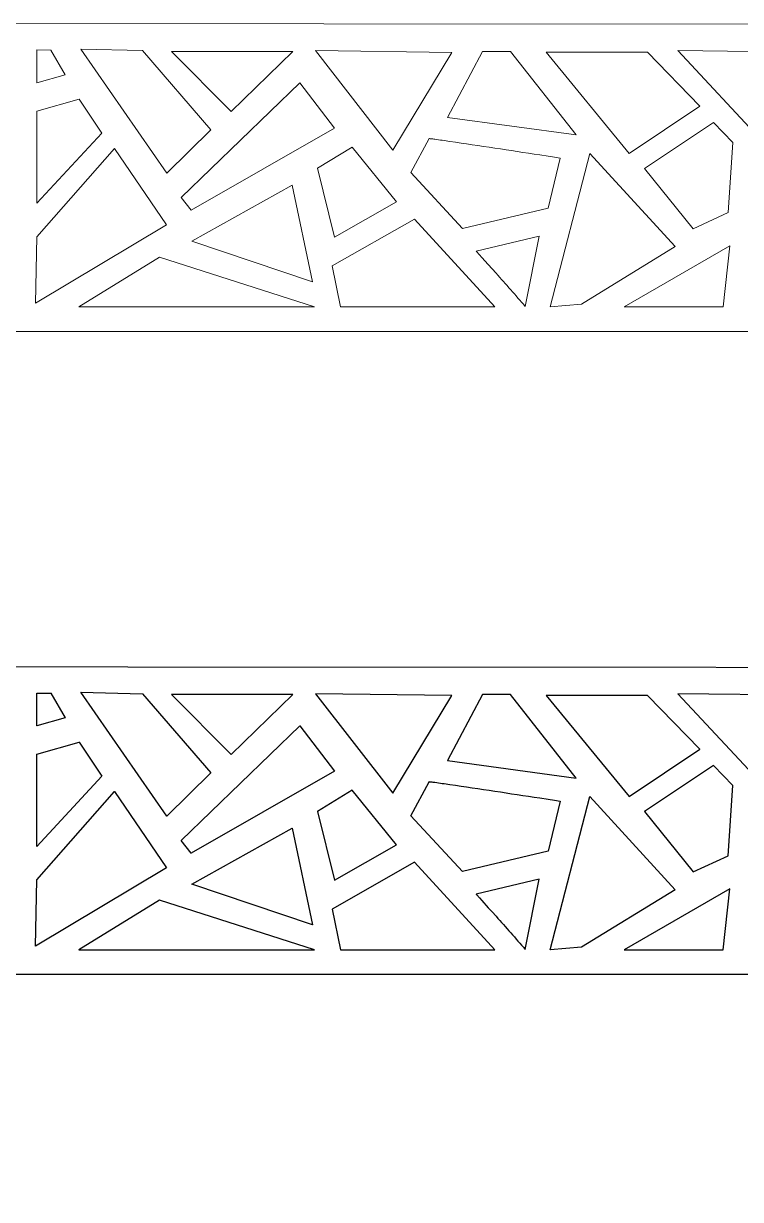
# Model space of a CAD drawing. Header units: centimetres. Extents: x -12.6 to 12.6, y -3.5 to 9.2.
# Drawn here: x -7.43 to 0.27, y -3.45 to 9.18 of the extents above; entities that cross this region are included whole.
import ezdxf

# ---------------------------------------------------------------- set-up
doc = ezdxf.new("R2010")
doc.units = ezdxf.units.CM
doc.header["$MEASUREMENT"] = 0

msp = doc.modelspace()

# ---------------------------------------------------------------- linework, layer by layer
at = {"lineweight": 9}
for points, knots in [([(9.71681, 5.86947), (9.71681, 5.86947), (9.71681, 5.21867), (9.71681, 5.21867), (9.71681, 5.21867), (9.71681, 5.21867), (10.50429, 5.21867), (10.50429, 5.21867), (10.50429, 5.21867), (10.50429, 5.21867), (10.50429, 4.69703), (10.50429, 4.69703), (10.50429, 4.69703), (10.50429, 4.69703), (11.37797, 4.69703), (11.37797, 4.69703), (11.37797, 4.69703), (11.37797, 4.69703), (11.37797, 4.18286), (11.37797, 4.18286), (11.37797, 4.18286), (11.37797, 4.18286), (12.27171, 4.18286), (12.27171, 4.18286), (12.27171, 4.18286), (12.27171, 4.18286), (12.27171, 3.48664), (12.27171, 3.48664), (12.27171, 3.48664), (12.27171, 3.48664), (12.64448, 3.48664), (12.64448, 3.48664), (12.64448, 3.48664), (12.64448, 3.48664), (12.64448, 5.86947), (12.64448, 5.86947), (12.64448, 5.86947), (12.64448, 5.86947), (12.64448, 6.06604), (12.64448, 6.06604), (12.64448, 6.06604), (12.64448, 6.06604), (12.64448, 8.9055), (12.64448, 8.9055), (12.64448, 8.9055), (12.64448, 8.9055), (12.64448, 9.17724), (12.64448, 9.17724), (12.64448, 9.17724), (12.64448, 9.17724), (12.64448, 9.16496), (12.64448, 9.16496), (12.64448, 9.16496), (12.64448, 9.16496), (-12.63104, 9.17724), (-12.63104, 9.17724), (-12.63104, 9.17724), (-12.63104, 9.17724), (-12.63104, 8.9055), (-12.63104, 8.9055), (-12.63104, 8.9055), (-12.63104, 8.9055), (-12.63104, 6.06604), (-12.63104, 6.06604), (-12.63104, 6.06604), (-12.63104, 6.06604), (-12.63104, 5.86947), (-12.63104, 5.86947), (-12.63104, 5.86947), (-12.63104, 5.86947), (-12.63104, 3.45277), (-12.63104, 3.45277), (-12.63104, 3.45277), (-12.63104, 3.45277), (-12.25827, 3.45277), (-12.25827, 3.45277), (-12.25827, 3.45277), (-12.25827, 3.45277), (-12.25827, 4.17787), (-12.25827, 4.17787), (-12.25827, 4.17787), (-12.25827, 4.17787), (-11.35615, 4.17787), (-11.35615, 4.17787), (-11.35615, 4.17787), (-11.35615, 4.17787), (-11.35615, 4.69204), (-11.35615, 4.69204), (-11.35615, 4.69204), (-11.35615, 4.69204), (-10.49083, 4.69204), (-10.49083, 4.69204), (-10.49083, 4.69204), (-10.49083, 4.69204), (-10.49083, 5.24502), (-10.49083, 5.24502), (-10.49083, 5.24502), (-10.49083, 5.24502), (-9.68624, 5.24502), (-9.68624, 5.24502), (-9.68624, 5.24502), (-9.68624, 5.24502), (-9.68624, 5.86947), (-9.68624, 5.86947), (-9.68624, 5.86947), (-9.68624, 5.86947), (9.71681, 5.86947), (9.71681, 5.86947)], [0, 0, 0, 0, 0.03571429, 0.03571429, 0.03571429, 0.03571429, 0.07142857, 0.07142857, 0.07142857, 0.07142857, 0.10714286, 0.10714286, 0.10714286, 0.10714286, 0.14285714, 0.14285714, 0.14285714, 0.14285714, 0.17857143, 0.17857143, 0.17857143, 0.17857143, 0.21428571, 0.21428571, 0.21428571, 0.21428571, 0.25, 0.25, 0.25, 0.25, 0.28571429, 0.28571429, 0.28571429, 0.28571429, 0.32142857, 0.32142857, 0.32142857, 0.32142857, 0.35714286, 0.35714286, 0.35714286, 0.35714286, 0.39285714, 0.39285714, 0.39285714, 0.39285714, 0.42857143, 0.42857143, 0.42857143, 0.42857143, 0.46428571, 0.46428571, 0.46428571, 0.46428571, 0.5, 0.5, 0.5, 0.5, 0.53571429, 0.53571429, 0.53571429, 0.53571429, 0.57142857, 0.57142857, 0.57142857, 0.57142857, 0.60714286, 0.60714286, 0.60714286, 0.60714286, 0.64285714, 0.64285714, 0.64285714, 0.64285714, 0.67857143, 0.67857143, 0.67857143, 0.67857143, 0.71428571, 0.71428571, 0.71428571, 0.71428571, 0.75, 0.75, 0.75, 0.75, 0.78571429, 0.78571429, 0.78571429, 0.78571429, 0.82142857, 0.82142857, 0.82142857, 0.82142857, 0.85714286, 0.85714286, 0.85714286, 0.85714286, 0.89285714, 0.89285714, 0.89285714, 0.89285714, 0.92857143, 0.92857143, 0.92857143, 0.92857143, 1, 1, 1, 1]), ([(-7.28387, 8.54054), (-7.28387, 8.54054), (-6.98058, 8.62584), (-6.98058, 8.62584), (-6.98058, 8.62584), (-6.98058, 8.62584), (-7.13432, 8.89013), (-7.13432, 8.89013), (-7.13432, 8.89013), (-7.13432, 8.89013), (-7.28387, 8.89281), (-7.28387, 8.89281), (-7.28387, 8.89281), (-7.28387, 8.89281), (-7.28387, 8.54054), (-7.28387, 8.54054)], [0, 0, 0, 0, 0.2, 0.2, 0.2, 0.2, 0.4, 0.4, 0.4, 0.4, 0.6, 0.6, 0.6, 0.6, 1, 1, 1, 1]), ([(-6.81352, 8.90115), (-6.81352, 8.90115), (-5.88934, 7.56989), (-5.88934, 7.56989), (-5.88934, 7.56989), (-5.88934, 7.56989), (-5.4151, 8.03497), (-5.4151, 8.03497), (-5.4151, 8.03497), (-5.4151, 8.03497), (-6.14885, 8.88567), (-6.14885, 8.88567), (-6.14885, 8.88567), (-6.14885, 8.88567), (-6.81352, 8.90115), (-6.81352, 8.90115)], [0, 0, 0, 0, 0.2, 0.2, 0.2, 0.2, 0.4, 0.4, 0.4, 0.4, 0.6, 0.6, 0.6, 0.6, 1, 1, 1, 1]), ([(-5.83782, 8.87693), (-5.83782, 8.87693), (-4.5347, 8.87693), (-4.5347, 8.87693), (-4.5347, 8.87693), (-4.5347, 8.87693), (-5.19571, 8.23213), (-5.19571, 8.23213), (-5.19571, 8.23213), (-5.19571, 8.23213), (-5.83782, 8.87693), (-5.83782, 8.87693)], [0, 0, 0, 0, 0.25, 0.25, 0.25, 0.25, 0.5, 0.5, 0.5, 0.5, 1, 1, 1, 1]), ([(-4.29273, 8.88576), (-4.29273, 8.88576), (-2.8279, 8.867), (-2.8279, 8.867), (-2.8279, 8.867), (-2.8279, 8.867), (-3.45999, 7.81699), (-3.45999, 7.81699), (-3.45999, 7.81699), (-3.45999, 7.81699), (-4.29273, 8.88576), (-4.29273, 8.88576)], [0, 0, 0, 0, 0.25, 0.25, 0.25, 0.25, 0.5, 0.5, 0.5, 0.5, 1, 1, 1, 1]), ([(-2.49972, 8.87693), (-2.49972, 8.87693), (-2.19672, 8.87693), (-2.19672, 8.87693), (-2.19672, 8.87693), (-2.19672, 8.87693), (-1.49262, 7.9801), (-1.49262, 7.9801), (-1.49262, 7.9801), (-1.49262, 7.9801), (-2.87228, 8.16778), (-2.87228, 8.16778), (-2.87228, 8.16778), (-2.87228, 8.16778), (-2.49972, 8.87693), (-2.49972, 8.87693)], [0, 0, 0, 0, 0.2, 0.2, 0.2, 0.2, 0.4, 0.4, 0.4, 0.4, 0.6, 0.6, 0.6, 0.6, 1, 1, 1, 1]), ([(-1.81458, 8.86809), (-1.81458, 8.86809), (-0.72734, 8.86809), (-0.72734, 8.86809), (-0.72734, 8.86809), (-0.72734, 8.86809), (-0.163, 8.28928), (-0.163, 8.28928), (-0.163, 8.28928), (-0.163, 8.28928), (-0.92163, 7.78167), (-0.92163, 7.78167), (-0.92163, 7.78167), (-0.92163, 7.78167), (-1.81458, 8.86809), (-1.81458, 8.86809)], [0, 0, 0, 0, 0.2, 0.2, 0.2, 0.2, 0.4, 0.4, 0.4, 0.4, 0.6, 0.6, 0.6, 0.6, 1, 1, 1, 1]), ([(-0.39991, 8.88576), (-0.39991, 8.88576), (0.93515, 8.86887), (0.93515, 8.86887), (0.93515, 8.86887), (0.93515, 8.86887), (1.15677, 8.36364), (1.15677, 8.36364), (1.15677, 8.36364), (1.15677, 8.36364), (0.5131, 7.90531), (0.5131, 7.90531), (0.5131, 7.90531), (0.5131, 7.90531), (-0.39991, 8.88576), (-0.39991, 8.88576)], [0, 0, 0, 0, 0.2, 0.2, 0.2, 0.2, 0.4, 0.4, 0.4, 0.4, 0.6, 0.6, 0.6, 0.6, 1, 1, 1, 1]), ([(-4.45973, 8.53887), (-4.45973, 8.53887), (-5.73393, 7.30909), (-5.73393, 7.30909), (-5.73393, 7.30909), (-5.73393, 7.30909), (-5.62602, 7.17284), (-5.62602, 7.17284), (-5.62602, 7.17284), (-5.62602, 7.17284), (-4.08806, 8.052), (-4.08806, 8.052), (-4.08806, 8.052), (-4.08806, 8.052), (-4.45973, 8.53887), (-4.45973, 8.53887)], [0, 0, 0, 0, 0.2, 0.2, 0.2, 0.2, 0.4, 0.4, 0.4, 0.4, 0.6, 0.6, 0.6, 0.6, 1, 1, 1, 1]), ([(-7.28387, 7.24587), (-7.28387, 7.24587), (-6.58629, 7.99879), (-6.58629, 7.99879), (-6.58629, 7.99879), (-6.58629, 7.99879), (-6.82841, 8.36586), (-6.82841, 8.36586), (-6.82841, 8.36586), (-6.82841, 8.36586), (-7.28387, 8.2361), (-7.28387, 8.2361), (-7.28387, 8.2361), (-7.28387, 8.2361), (-7.28387, 7.24587), (-7.28387, 7.24587)], [0, 0, 0, 0, 0.2, 0.2, 0.2, 0.2, 0.4, 0.4, 0.4, 0.4, 0.6, 0.6, 0.6, 0.6, 1, 1, 1, 1]), ([(-0.75692, 7.61933), (-0.75692, 7.61933), (-0.01699, 8.11346), (-0.01699, 8.11346), (-0.01699, 8.11346), (-0.01699, 8.11346), (0.18999, 7.90038), (0.18999, 7.90038), (0.18999, 7.90038), (0.18999, 7.90038), (0.14186, 7.1457), (0.14186, 7.1457), (0.14186, 7.1457), (0.14186, 7.1457), (-0.23559, 6.97349), (-0.23559, 6.97349), (-0.23559, 6.97349), (-0.23559, 6.97349), (-0.75692, 7.61933), (-0.75692, 7.61933)], [0, 0, 0, 0, 0.16666667, 0.16666667, 0.16666667, 0.16666667, 0.33333333, 0.33333333, 0.33333333, 0.33333333, 0.5, 0.5, 0.5, 0.5, 0.66666667, 0.66666667, 0.66666667, 0.66666667, 1, 1, 1, 1]), ([(-7.28387, 6.88653), (-7.28387, 6.88653), (-7.29857, 6.17273), (-7.29857, 6.17273), (-7.29857, 6.17273), (-7.29857, 6.17273), (-5.89326, 7.01636), (-5.89326, 7.01636), (-5.89326, 7.01636), (-5.89326, 7.01636), (-6.44984, 7.83465), (-6.44984, 7.83465), (-6.44984, 7.83465), (-6.44984, 7.83465), (-7.28387, 6.88653), (-7.28387, 6.88653)], [0, 0, 0, 0, 0.2, 0.2, 0.2, 0.2, 0.4, 0.4, 0.4, 0.4, 0.6, 0.6, 0.6, 0.6, 1, 1, 1, 1]), ([(-4.27156, 7.62203), (-4.27156, 7.62203), (-3.89878, 7.84852), (-3.89878, 7.84852), (-3.89878, 7.84852), (-3.89878, 7.84852), (-3.42076, 7.26117), (-3.42076, 7.26117), (-3.42076, 7.26117), (-3.42076, 7.26117), (-4.08739, 6.88231), (-4.08739, 6.88231), (-4.08739, 6.88231), (-4.08739, 6.88231), (-4.27156, 7.62203), (-4.27156, 7.62203)], [0, 0, 0, 0, 0.2, 0.2, 0.2, 0.2, 0.4, 0.4, 0.4, 0.4, 0.6, 0.6, 0.6, 0.6, 1, 1, 1, 1]), ([(-3.07137, 7.94065), (-3.07137, 7.94065), (-3.26713, 7.57535), (-3.26713, 7.57535), (-3.26713, 7.57535), (-3.26713, 7.57535), (-2.71398, 6.97696), (-2.71398, 6.97696), (-2.71398, 6.97696), (-2.71398, 6.97696), (-1.79183, 7.19522), (-1.79183, 7.19522), (-1.79183, 7.19522), (-1.79183, 7.19522), (-1.66386, 7.73182), (-1.66386, 7.73182), (-1.66386, 7.73182), (-1.66386, 7.73182), (-1.72416, 7.74112), (-1.72416, 7.74112), (-1.72416, 7.74112), (-1.72416, 7.74112), (-1.79339, 7.75177), (-1.79339, 7.75177), (-1.79339, 7.75177), (-1.79339, 7.75177), (-1.88319, 7.76557), (-1.88319, 7.76557), (-1.88319, 7.76557), (-2.04411, 7.79028), (-2.20506, 7.81481), (-2.36603, 7.83918), (-2.36603, 7.83918), (-2.52716, 7.86383), (-2.68837, 7.88788), (-2.84967, 7.91133), (-2.84967, 7.91133), (-2.90295, 7.91927), (-2.95629, 7.9268), (-3.00969, 7.93393), (-3.00969, 7.93393), (-3.02472, 7.93605), (-3.03978, 7.93794), (-3.05487, 7.9396), (-3.05487, 7.9396), (-3.05889, 7.9401), (-3.06292, 7.94048), (-3.06696, 7.94074), (-3.06696, 7.94074), (-3.06823, 7.94082), (-3.06949, 7.94091), (-3.07075, 7.94099), (-3.07075, 7.94099), (-3.07101, 7.94101), (-3.07125, 7.94088), (-3.07137, 7.94065)], [0, 0, 0, 0, 0.06666667, 0.06666667, 0.06666667, 0.06666667, 0.13333333, 0.13333333, 0.13333333, 0.13333333, 0.2, 0.2, 0.2, 0.2, 0.26666667, 0.26666667, 0.26666667, 0.26666667, 0.33333333, 0.33333333, 0.33333333, 0.33333333, 0.4, 0.4, 0.4, 0.4, 0.46666667, 0.46666667, 0.46666667, 0.46666667, 0.53333333, 0.53333333, 0.53333333, 0.53333333, 0.6, 0.6, 0.6, 0.6, 0.66666667, 0.66666667, 0.66666667, 0.66666667, 0.73333333, 0.73333333, 0.73333333, 0.73333333, 0.8, 0.8, 0.8, 0.8, 0.86666667, 0.86666667, 0.86666667, 0.86666667, 1, 1, 1, 1]), ([(-1.34619, 7.78239), (-1.34619, 7.78239), (-1.77125, 6.13314), (-1.77125, 6.13314), (-1.77125, 6.13314), (-1.77125, 6.13314), (-1.43416, 6.16311), (-1.43416, 6.16311), (-1.43416, 6.16311), (-1.43416, 6.16311), (-0.42976, 6.78047), (-0.42976, 6.78047), (-0.42976, 6.78047), (-0.42976, 6.78047), (-1.34619, 7.78239), (-1.34619, 7.78239)], [0, 0, 0, 0, 0.2, 0.2, 0.2, 0.2, 0.4, 0.4, 0.4, 0.4, 0.6, 0.6, 0.6, 0.6, 1, 1, 1, 1]), ([(-4.54356, 7.44213), (-4.54356, 7.44213), (-5.62155, 6.83875), (-5.62155, 6.83875), (-5.62155, 6.83875), (-5.62155, 6.83875), (-4.32284, 6.40375), (-4.32284, 6.40375), (-4.32284, 6.40375), (-4.32284, 6.40375), (-4.54356, 7.44213), (-4.54356, 7.44213)], [0, 0, 0, 0, 0.25, 0.25, 0.25, 0.25, 0.5, 0.5, 0.5, 0.5, 1, 1, 1, 1]), ([(-4.11213, 6.57308), (-4.11213, 6.57308), (-3.22924, 7.07505), (-3.22924, 7.07505), (-3.22924, 7.07505), (-3.22924, 7.07505), (-2.36545, 6.13314), (-2.36545, 6.13314), (-2.36545, 6.13314), (-2.36545, 6.13314), (-4.02448, 6.13314), (-4.02448, 6.13314), (-4.02448, 6.13314), (-4.02448, 6.13314), (-4.11213, 6.57308), (-4.11213, 6.57308)], [0, 0, 0, 0, 0.2, 0.2, 0.2, 0.2, 0.4, 0.4, 0.4, 0.4, 0.6, 0.6, 0.6, 0.6, 1, 1, 1, 1]), ([(-2.56482, 6.7312), (-2.56482, 6.7312), (-1.88949, 6.89427), (-1.88949, 6.89427), (-1.88949, 6.89427), (-1.88949, 6.89427), (-2.03873, 6.13913), (-2.03873, 6.13913), (-2.03873, 6.13913), (-2.14276, 6.25824), (-2.24754, 6.3767), (-2.35306, 6.49451), (-2.35306, 6.49451), (-2.35306, 6.49451), (-2.39577, 6.54216), (-2.39577, 6.54216), (-2.39577, 6.54216), (-2.39577, 6.54216), (-2.43587, 6.58686), (-2.43587, 6.58686), (-2.43587, 6.58686), (-2.43587, 6.58686), (-2.50416, 6.66298), (-2.50416, 6.66298), (-2.50416, 6.66298), (-2.50416, 6.66298), (-2.53034, 6.69219), (-2.53034, 6.69219), (-2.53034, 6.69219), (-2.53685, 6.69946), (-2.54335, 6.70674), (-2.54985, 6.71403), (-2.54985, 6.71403), (-2.55381, 6.71848), (-2.55775, 6.72294), (-2.56168, 6.72741), (-2.56168, 6.72741), (-2.5626, 6.72845), (-2.5635, 6.72951), (-2.5644, 6.73057), (-2.5644, 6.73057), (-2.5644, 6.73057), (-2.56482, 6.7312), (-2.56482, 6.7312)], [0, 0, 0, 0, 0.08333333, 0.08333333, 0.08333333, 0.08333333, 0.16666667, 0.16666667, 0.16666667, 0.16666667, 0.25, 0.25, 0.25, 0.25, 0.33333333, 0.33333333, 0.33333333, 0.33333333, 0.41666667, 0.41666667, 0.41666667, 0.41666667, 0.5, 0.5, 0.5, 0.5, 0.58333333, 0.58333333, 0.58333333, 0.58333333, 0.66666667, 0.66666667, 0.66666667, 0.66666667, 0.75, 0.75, 0.75, 0.75, 0.83333333, 0.83333333, 0.83333333, 0.83333333, 1, 1, 1, 1]), ([(0.1573, 6.79047), (0.1573, 6.79047), (0.0871, 6.13314), (0.0871, 6.13314), (0.0871, 6.13314), (0.0871, 6.13314), (-0.97632, 6.13314), (-0.97632, 6.13314), (-0.97632, 6.13314), (-0.97632, 6.13314), (0.1573, 6.79047), (0.1573, 6.79047)], [0, 0, 0, 0, 0.25, 0.25, 0.25, 0.25, 0.5, 0.5, 0.5, 0.5, 1, 1, 1, 1]), ([(-6.83471, 6.13314), (-6.83471, 6.13314), (-5.96847, 6.66809), (-5.96847, 6.66809), (-5.96847, 6.66809), (-5.96847, 6.66809), (-4.30353, 6.13314), (-4.30353, 6.13314), (-4.30353, 6.13314), (-4.30353, 6.13314), (-6.83471, 6.13314), (-6.83471, 6.13314)], [0, 0, 0, 0, 0.25, 0.25, 0.25, 0.25, 0.5, 0.5, 0.5, 0.5, 1, 1, 1, 1])]:
    msp.add_open_spline(points, degree=3, knots=knots, dxfattribs=at)
at = {"color": 242}
for points, knots in [([(9.71681, -1.03813), (9.71681, -1.03813), (9.71681, -1.68893), (9.71681, -1.68893), (9.71681, -1.68893), (9.71681, -1.68893), (10.50429, -1.68893), (10.50429, -1.68893), (10.50429, -1.68893), (10.50429, -1.68893), (10.50429, -2.21057), (10.50429, -2.21057), (10.50429, -2.21057), (10.50429, -2.21057), (11.37797, -2.21057), (11.37797, -2.21057), (11.37797, -2.21057), (11.37797, -2.21057), (11.37797, -2.72474), (11.37797, -2.72474), (11.37797, -2.72474), (11.37797, -2.72474), (12.27171, -2.72474), (12.27171, -2.72474), (12.27171, -2.72474), (12.27171, -2.72474), (12.27171, -3.42096), (12.27171, -3.42096), (12.27171, -3.42096), (12.27171, -3.42096), (12.64448, -3.42096), (12.64448, -3.42096), (12.64448, -3.42096), (12.64448, -3.42096), (12.64448, -1.03813), (12.64448, -1.03813), (12.64448, -1.03813), (12.64448, -1.03813), (12.64448, -0.84156), (12.64448, -0.84156), (12.64448, -0.84156), (12.64448, -0.84156), (12.64448, 1.9979), (12.64448, 1.9979), (12.64448, 1.9979), (12.64448, 1.9979), (12.64448, 2.26964), (12.64448, 2.26964), (12.64448, 2.26964), (12.64448, 2.26964), (12.64448, 2.25736), (12.64448, 2.25736), (12.64448, 2.25736), (12.64448, 2.25736), (-12.63104, 2.26964), (-12.63104, 2.26964), (-12.63104, 2.26964), (-12.63104, 2.26964), (-12.63104, 1.9979), (-12.63104, 1.9979), (-12.63104, 1.9979), (-12.63104, 1.9979), (-12.63104, -0.84156), (-12.63104, -0.84156), (-12.63104, -0.84156), (-12.63104, -0.84156), (-12.63104, -1.03813), (-12.63104, -1.03813), (-12.63104, -1.03813), (-12.63104, -1.03813), (-12.63104, -3.45483), (-12.63104, -3.45483), (-12.63104, -3.45483), (-12.63104, -3.45483), (-12.25827, -3.45483), (-12.25827, -3.45483), (-12.25827, -3.45483), (-12.25827, -3.45483), (-12.25827, -2.72973), (-12.25827, -2.72973), (-12.25827, -2.72973), (-12.25827, -2.72973), (-11.35615, -2.72973), (-11.35615, -2.72973), (-11.35615, -2.72973), (-11.35615, -2.72973), (-11.35615, -2.21556), (-11.35615, -2.21556), (-11.35615, -2.21556), (-11.35615, -2.21556), (-10.49083, -2.21556), (-10.49083, -2.21556), (-10.49083, -2.21556), (-10.49083, -2.21556), (-10.49083, -1.66258), (-10.49083, -1.66258), (-10.49083, -1.66258), (-10.49083, -1.66258), (-9.68624, -1.66258), (-9.68624, -1.66258), (-9.68624, -1.66258), (-9.68624, -1.66258), (-9.68624, -1.03813), (-9.68624, -1.03813), (-9.68624, -1.03813), (-9.68624, -1.03813), (9.71681, -1.03813), (9.71681, -1.03813), (9.71681, -1.03813), (9.71681, -1.03813), (9.71681, -1.03813), (9.71681, -1.03813)], [0, 0, 0, 0, 0.03448276, 0.03448276, 0.03448276, 0.03448276, 0.06896552, 0.06896552, 0.06896552, 0.06896552, 0.10344828, 0.10344828, 0.10344828, 0.10344828, 0.13793103, 0.13793103, 0.13793103, 0.13793103, 0.17241379, 0.17241379, 0.17241379, 0.17241379, 0.20689655, 0.20689655, 0.20689655, 0.20689655, 0.24137931, 0.24137931, 0.24137931, 0.24137931, 0.27586207, 0.27586207, 0.27586207, 0.27586207, 0.31034483, 0.31034483, 0.31034483, 0.31034483, 0.34482759, 0.34482759, 0.34482759, 0.34482759, 0.37931034, 0.37931034, 0.37931034, 0.37931034, 0.4137931, 0.4137931, 0.4137931, 0.4137931, 0.44827586, 0.44827586, 0.44827586, 0.44827586, 0.48275862, 0.48275862, 0.48275862, 0.48275862, 0.51724138, 0.51724138, 0.51724138, 0.51724138, 0.55172414, 0.55172414, 0.55172414, 0.55172414, 0.5862069, 0.5862069, 0.5862069, 0.5862069, 0.62068966, 0.62068966, 0.62068966, 0.62068966, 0.65517241, 0.65517241, 0.65517241, 0.65517241, 0.68965517, 0.68965517, 0.68965517, 0.68965517, 0.72413793, 0.72413793, 0.72413793, 0.72413793, 0.75862069, 0.75862069, 0.75862069, 0.75862069, 0.79310345, 0.79310345, 0.79310345, 0.79310345, 0.82758621, 0.82758621, 0.82758621, 0.82758621, 0.86206897, 0.86206897, 0.86206897, 0.86206897, 0.89655172, 0.89655172, 0.89655172, 0.89655172, 0.93103448, 0.93103448, 0.93103448, 0.93103448, 1, 1, 1, 1]), ([(-7.28387, 1.63294), (-7.28387, 1.63294), (-6.98058, 1.71824), (-6.98058, 1.71824), (-6.98058, 1.71824), (-6.98058, 1.71824), (-7.13432, 1.98253), (-7.13432, 1.98253), (-7.13432, 1.98253), (-7.13432, 1.98253), (-7.28387, 1.98521), (-7.28387, 1.98521), (-7.28387, 1.98521), (-7.28387, 1.98521), (-7.28387, 1.63294), (-7.28387, 1.63294)], [0, 0, 0, 0, 0.2, 0.2, 0.2, 0.2, 0.4, 0.4, 0.4, 0.4, 0.6, 0.6, 0.6, 0.6, 1, 1, 1, 1]), ([(-6.81352, 1.99355), (-6.81352, 1.99355), (-5.88934, 0.66229), (-5.88934, 0.66229), (-5.88934, 0.66229), (-5.88934, 0.66229), (-5.4151, 1.12737), (-5.4151, 1.12737), (-5.4151, 1.12737), (-5.4151, 1.12737), (-6.14885, 1.97807), (-6.14885, 1.97807), (-6.14885, 1.97807), (-6.14885, 1.97807), (-6.81352, 1.99355), (-6.81352, 1.99355)], [0, 0, 0, 0, 0.2, 0.2, 0.2, 0.2, 0.4, 0.4, 0.4, 0.4, 0.6, 0.6, 0.6, 0.6, 1, 1, 1, 1]), ([(-5.83782, 1.96933), (-5.83782, 1.96933), (-4.5347, 1.96933), (-4.5347, 1.96933), (-4.5347, 1.96933), (-4.5347, 1.96933), (-5.19571, 1.32453), (-5.19571, 1.32453), (-5.19571, 1.32453), (-5.19571, 1.32453), (-5.83782, 1.96933), (-5.83782, 1.96933)], [0, 0, 0, 0, 0.25, 0.25, 0.25, 0.25, 0.5, 0.5, 0.5, 0.5, 1, 1, 1, 1]), ([(-4.29273, 1.97816), (-4.29273, 1.97816), (-2.8279, 1.9594), (-2.8279, 1.9594), (-2.8279, 1.9594), (-2.8279, 1.9594), (-3.45999, 0.90939), (-3.45999, 0.90939), (-3.45999, 0.90939), (-3.45999, 0.90939), (-4.29273, 1.97816), (-4.29273, 1.97816)], [0, 0, 0, 0, 0.25, 0.25, 0.25, 0.25, 0.5, 0.5, 0.5, 0.5, 1, 1, 1, 1]), ([(-2.49972, 1.96933), (-2.49972, 1.96933), (-2.19672, 1.96933), (-2.19672, 1.96933), (-2.19672, 1.96933), (-2.19672, 1.96933), (-1.49262, 1.0725), (-1.49262, 1.0725), (-1.49262, 1.0725), (-1.49262, 1.0725), (-2.87228, 1.26018), (-2.87228, 1.26018), (-2.87228, 1.26018), (-2.87228, 1.26018), (-2.49972, 1.96933), (-2.49972, 1.96933)], [0, 0, 0, 0, 0.2, 0.2, 0.2, 0.2, 0.4, 0.4, 0.4, 0.4, 0.6, 0.6, 0.6, 0.6, 1, 1, 1, 1]), ([(-1.81458, 1.96049), (-1.81458, 1.96049), (-0.72734, 1.96049), (-0.72734, 1.96049), (-0.72734, 1.96049), (-0.72734, 1.96049), (-0.163, 1.38168), (-0.163, 1.38168), (-0.163, 1.38168), (-0.163, 1.38168), (-0.92163, 0.87407), (-0.92163, 0.87407), (-0.92163, 0.87407), (-0.92163, 0.87407), (-1.81458, 1.96049), (-1.81458, 1.96049)], [0, 0, 0, 0, 0.2, 0.2, 0.2, 0.2, 0.4, 0.4, 0.4, 0.4, 0.6, 0.6, 0.6, 0.6, 1, 1, 1, 1]), ([(-0.39991, 1.97816), (-0.39991, 1.97816), (0.93515, 1.96127), (0.93515, 1.96127), (0.93515, 1.96127), (0.93515, 1.96127), (1.15677, 1.45604), (1.15677, 1.45604), (1.15677, 1.45604), (1.15677, 1.45604), (0.5131, 0.99771), (0.5131, 0.99771), (0.5131, 0.99771), (0.5131, 0.99771), (-0.39991, 1.97816), (-0.39991, 1.97816)], [0, 0, 0, 0, 0.2, 0.2, 0.2, 0.2, 0.4, 0.4, 0.4, 0.4, 0.6, 0.6, 0.6, 0.6, 1, 1, 1, 1]), ([(-4.45973, 1.63127), (-4.45973, 1.63127), (-5.73393, 0.40149), (-5.73393, 0.40149), (-5.73393, 0.40149), (-5.73393, 0.40149), (-5.62602, 0.26524), (-5.62602, 0.26524), (-5.62602, 0.26524), (-5.62602, 0.26524), (-4.08806, 1.1444), (-4.08806, 1.1444), (-4.08806, 1.1444), (-4.08806, 1.1444), (-4.45973, 1.63127), (-4.45973, 1.63127)], [0, 0, 0, 0, 0.2, 0.2, 0.2, 0.2, 0.4, 0.4, 0.4, 0.4, 0.6, 0.6, 0.6, 0.6, 1, 1, 1, 1]), ([(-7.28387, 0.33827), (-7.28387, 0.33827), (-6.58629, 1.09119), (-6.58629, 1.09119), (-6.58629, 1.09119), (-6.58629, 1.09119), (-6.82841, 1.45826), (-6.82841, 1.45826), (-6.82841, 1.45826), (-6.82841, 1.45826), (-7.28387, 1.3285), (-7.28387, 1.3285), (-7.28387, 1.3285), (-7.28387, 1.3285), (-7.28387, 0.33827), (-7.28387, 0.33827)], [0, 0, 0, 0, 0.2, 0.2, 0.2, 0.2, 0.4, 0.4, 0.4, 0.4, 0.6, 0.6, 0.6, 0.6, 1, 1, 1, 1]), ([(-0.75692, 0.71173), (-0.75692, 0.71173), (-0.01699, 1.20586), (-0.01699, 1.20586), (-0.01699, 1.20586), (-0.01699, 1.20586), (0.18999, 0.99278), (0.18999, 0.99278), (0.18999, 0.99278), (0.18999, 0.99278), (0.14186, 0.2381), (0.14186, 0.2381), (0.14186, 0.2381), (0.14186, 0.2381), (-0.23559, 0.06589), (-0.23559, 0.06589), (-0.23559, 0.06589), (-0.23559, 0.06589), (-0.75692, 0.71173), (-0.75692, 0.71173)], [0, 0, 0, 0, 0.16666667, 0.16666667, 0.16666667, 0.16666667, 0.33333333, 0.33333333, 0.33333333, 0.33333333, 0.5, 0.5, 0.5, 0.5, 0.66666667, 0.66666667, 0.66666667, 0.66666667, 1, 1, 1, 1]), ([(-3.07137, 1.03305), (-3.07137, 1.03305), (-3.26713, 0.66775), (-3.26713, 0.66775), (-3.26713, 0.66775), (-3.26713, 0.66775), (-2.71398, 0.06936), (-2.71398, 0.06936), (-2.71398, 0.06936), (-2.71398, 0.06936), (-1.79183, 0.28762), (-1.79183, 0.28762), (-1.79183, 0.28762), (-1.79183, 0.28762), (-1.66386, 0.82422), (-1.66386, 0.82422), (-1.66386, 0.82422), (-1.66386, 0.82422), (-1.72416, 0.83352), (-1.72416, 0.83352), (-1.72416, 0.83352), (-1.72416, 0.83352), (-1.79339, 0.84417), (-1.79339, 0.84417), (-1.79339, 0.84417), (-1.79339, 0.84417), (-1.88319, 0.85797), (-1.88319, 0.85797), (-1.88319, 0.85797), (-2.04411, 0.88268), (-2.20506, 0.90721), (-2.36603, 0.93158), (-2.36603, 0.93158), (-2.52716, 0.95623), (-2.68837, 0.98028), (-2.84967, 1.00373), (-2.84967, 1.00373), (-2.90295, 1.01167), (-2.95629, 1.0192), (-3.00969, 1.02633), (-3.00969, 1.02633), (-3.02472, 1.02845), (-3.03978, 1.03034), (-3.05487, 1.032), (-3.05487, 1.032), (-3.05889, 1.0325), (-3.06292, 1.03288), (-3.06696, 1.03314), (-3.06696, 1.03314), (-3.06823, 1.03322), (-3.06949, 1.03331), (-3.07075, 1.03339), (-3.07075, 1.03339), (-3.07101, 1.03341), (-3.07125, 1.03328), (-3.07137, 1.03305)], [0, 0, 0, 0, 0.06666667, 0.06666667, 0.06666667, 0.06666667, 0.13333333, 0.13333333, 0.13333333, 0.13333333, 0.2, 0.2, 0.2, 0.2, 0.26666667, 0.26666667, 0.26666667, 0.26666667, 0.33333333, 0.33333333, 0.33333333, 0.33333333, 0.4, 0.4, 0.4, 0.4, 0.46666667, 0.46666667, 0.46666667, 0.46666667, 0.53333333, 0.53333333, 0.53333333, 0.53333333, 0.6, 0.6, 0.6, 0.6, 0.66666667, 0.66666667, 0.66666667, 0.66666667, 0.73333333, 0.73333333, 0.73333333, 0.73333333, 0.8, 0.8, 0.8, 0.8, 0.86666667, 0.86666667, 0.86666667, 0.86666667, 1, 1, 1, 1]), ([(-7.28387, -0.02107), (-7.28387, -0.02107), (-7.29857, -0.73487), (-7.29857, -0.73487), (-7.29857, -0.73487), (-7.29857, -0.73487), (-5.89326, 0.10876), (-5.89326, 0.10876), (-5.89326, 0.10876), (-5.89326, 0.10876), (-6.44984, 0.92705), (-6.44984, 0.92705), (-6.44984, 0.92705), (-6.44984, 0.92705), (-7.28387, -0.02107), (-7.28387, -0.02107)], [0, 0, 0, 0, 0.2, 0.2, 0.2, 0.2, 0.4, 0.4, 0.4, 0.4, 0.6, 0.6, 0.6, 0.6, 1, 1, 1, 1]), ([(-4.27156, 0.71443), (-4.27156, 0.71443), (-3.89878, 0.94092), (-3.89878, 0.94092), (-3.89878, 0.94092), (-3.89878, 0.94092), (-3.42076, 0.35357), (-3.42076, 0.35357), (-3.42076, 0.35357), (-3.42076, 0.35357), (-4.08739, -0.02529), (-4.08739, -0.02529), (-4.08739, -0.02529), (-4.08739, -0.02529), (-4.27156, 0.71443), (-4.27156, 0.71443)], [0, 0, 0, 0, 0.2, 0.2, 0.2, 0.2, 0.4, 0.4, 0.4, 0.4, 0.6, 0.6, 0.6, 0.6, 1, 1, 1, 1]), ([(-1.34619, 0.87479), (-1.34619, 0.87479), (-1.77125, -0.77446), (-1.77125, -0.77446), (-1.77125, -0.77446), (-1.77125, -0.77446), (-1.43416, -0.74449), (-1.43416, -0.74449), (-1.43416, -0.74449), (-1.43416, -0.74449), (-0.42976, -0.12713), (-0.42976, -0.12713), (-0.42976, -0.12713), (-0.42976, -0.12713), (-1.34619, 0.87479), (-1.34619, 0.87479)], [0, 0, 0, 0, 0.2, 0.2, 0.2, 0.2, 0.4, 0.4, 0.4, 0.4, 0.6, 0.6, 0.6, 0.6, 1, 1, 1, 1]), ([(-4.54356, 0.53453), (-4.54356, 0.53453), (-5.62155, -0.06885), (-5.62155, -0.06885), (-5.62155, -0.06885), (-5.62155, -0.06885), (-4.32284, -0.50385), (-4.32284, -0.50385), (-4.32284, -0.50385), (-4.32284, -0.50385), (-4.54356, 0.53453), (-4.54356, 0.53453)], [0, 0, 0, 0, 0.25, 0.25, 0.25, 0.25, 0.5, 0.5, 0.5, 0.5, 1, 1, 1, 1]), ([(-4.11213, -0.33452), (-4.11213, -0.33452), (-3.22924, 0.16745), (-3.22924, 0.16745), (-3.22924, 0.16745), (-3.22924, 0.16745), (-2.36545, -0.77446), (-2.36545, -0.77446), (-2.36545, -0.77446), (-2.36545, -0.77446), (-4.02448, -0.77446), (-4.02448, -0.77446), (-4.02448, -0.77446), (-4.02448, -0.77446), (-4.11213, -0.33452), (-4.11213, -0.33452)], [0, 0, 0, 0, 0.2, 0.2, 0.2, 0.2, 0.4, 0.4, 0.4, 0.4, 0.6, 0.6, 0.6, 0.6, 1, 1, 1, 1]), ([(-2.56482, -0.1764), (-2.56482, -0.1764), (-1.88949, -0.01333), (-1.88949, -0.01333), (-1.88949, -0.01333), (-1.88949, -0.01333), (-2.03873, -0.76847), (-2.03873, -0.76847), (-2.03873, -0.76847), (-2.14276, -0.64936), (-2.24754, -0.5309), (-2.35306, -0.41309), (-2.35306, -0.41309), (-2.35306, -0.41309), (-2.39577, -0.36544), (-2.39577, -0.36544), (-2.39577, -0.36544), (-2.39577, -0.36544), (-2.43587, -0.32074), (-2.43587, -0.32074), (-2.43587, -0.32074), (-2.43587, -0.32074), (-2.50416, -0.24462), (-2.50416, -0.24462), (-2.50416, -0.24462), (-2.50416, -0.24462), (-2.53034, -0.21541), (-2.53034, -0.21541), (-2.53034, -0.21541), (-2.53685, -0.20814), (-2.54335, -0.20086), (-2.54985, -0.19357), (-2.54985, -0.19357), (-2.55381, -0.18912), (-2.55775, -0.18466), (-2.56168, -0.18019), (-2.56168, -0.18019), (-2.5626, -0.17915), (-2.5635, -0.17809), (-2.5644, -0.17703), (-2.5644, -0.17703), (-2.5644, -0.17703), (-2.56482, -0.1764), (-2.56482, -0.1764)], [0, 0, 0, 0, 0.08333333, 0.08333333, 0.08333333, 0.08333333, 0.16666667, 0.16666667, 0.16666667, 0.16666667, 0.25, 0.25, 0.25, 0.25, 0.33333333, 0.33333333, 0.33333333, 0.33333333, 0.41666667, 0.41666667, 0.41666667, 0.41666667, 0.5, 0.5, 0.5, 0.5, 0.58333333, 0.58333333, 0.58333333, 0.58333333, 0.66666667, 0.66666667, 0.66666667, 0.66666667, 0.75, 0.75, 0.75, 0.75, 0.83333333, 0.83333333, 0.83333333, 0.83333333, 1, 1, 1, 1]), ([(0.1573, -0.11713), (0.1573, -0.11713), (0.0871, -0.77446), (0.0871, -0.77446), (0.0871, -0.77446), (0.0871, -0.77446), (-0.97632, -0.77446), (-0.97632, -0.77446), (-0.97632, -0.77446), (-0.97632, -0.77446), (0.1573, -0.11713), (0.1573, -0.11713)], [0, 0, 0, 0, 0.25, 0.25, 0.25, 0.25, 0.5, 0.5, 0.5, 0.5, 1, 1, 1, 1]), ([(-6.83471, -0.77446), (-6.83471, -0.77446), (-5.96847, -0.23951), (-5.96847, -0.23951), (-5.96847, -0.23951), (-5.96847, -0.23951), (-4.30353, -0.77446), (-4.30353, -0.77446), (-4.30353, -0.77446), (-4.30353, -0.77446), (-6.83471, -0.77446), (-6.83471, -0.77446)], [0, 0, 0, 0, 0.25, 0.25, 0.25, 0.25, 0.5, 0.5, 0.5, 0.5, 1, 1, 1, 1])]:
    msp.add_open_spline(points, degree=3, knots=knots, dxfattribs=at)
at = {"color": 242, "lineweight": 9}
for points, knots in [([(9.71681, -1.03813), (9.71681, -1.03813), (9.71681, -1.68893), (9.71681, -1.68893), (9.71681, -1.68893), (9.71681, -1.68893), (10.50429, -1.68893), (10.50429, -1.68893), (10.50429, -1.68893), (10.50429, -1.68893), (10.50429, -2.21057), (10.50429, -2.21057), (10.50429, -2.21057), (10.50429, -2.21057), (11.37797, -2.21057), (11.37797, -2.21057), (11.37797, -2.21057), (11.37797, -2.21057), (11.37797, -2.72474), (11.37797, -2.72474), (11.37797, -2.72474), (11.37797, -2.72474), (12.27171, -2.72474), (12.27171, -2.72474), (12.27171, -2.72474), (12.27171, -2.72474), (12.27171, -3.42096), (12.27171, -3.42096), (12.27171, -3.42096), (12.27171, -3.42096), (12.64448, -3.42096), (12.64448, -3.42096), (12.64448, -3.42096), (12.64448, -3.42096), (12.64448, -1.03813), (12.64448, -1.03813), (12.64448, -1.03813), (12.64448, -1.03813), (12.64448, -0.84156), (12.64448, -0.84156), (12.64448, -0.84156), (12.64448, -0.84156), (12.64448, 1.9979), (12.64448, 1.9979), (12.64448, 1.9979), (12.64448, 1.9979), (12.64448, 2.26964), (12.64448, 2.26964), (12.64448, 2.26964), (12.64448, 2.26964), (12.64448, 2.25736), (12.64448, 2.25736), (12.64448, 2.25736), (12.64448, 2.25736), (-12.63104, 2.26964), (-12.63104, 2.26964), (-12.63104, 2.26964), (-12.63104, 2.26964), (-12.63104, 1.9979), (-12.63104, 1.9979), (-12.63104, 1.9979), (-12.63104, 1.9979), (-12.63104, -0.84156), (-12.63104, -0.84156), (-12.63104, -0.84156), (-12.63104, -0.84156), (-12.63104, -1.03813), (-12.63104, -1.03813), (-12.63104, -1.03813), (-12.63104, -1.03813), (-12.63104, -3.45483), (-12.63104, -3.45483), (-12.63104, -3.45483), (-12.63104, -3.45483), (-12.25827, -3.45483), (-12.25827, -3.45483), (-12.25827, -3.45483), (-12.25827, -3.45483), (-12.25827, -2.72973), (-12.25827, -2.72973), (-12.25827, -2.72973), (-12.25827, -2.72973), (-11.35615, -2.72973), (-11.35615, -2.72973), (-11.35615, -2.72973), (-11.35615, -2.72973), (-11.35615, -2.21556), (-11.35615, -2.21556), (-11.35615, -2.21556), (-11.35615, -2.21556), (-10.49083, -2.21556), (-10.49083, -2.21556), (-10.49083, -2.21556), (-10.49083, -2.21556), (-10.49083, -1.66258), (-10.49083, -1.66258), (-10.49083, -1.66258), (-10.49083, -1.66258), (-9.68624, -1.66258), (-9.68624, -1.66258), (-9.68624, -1.66258), (-9.68624, -1.66258), (-9.68624, -1.03813), (-9.68624, -1.03813), (-9.68624, -1.03813), (-9.68624, -1.03813), (9.71681, -1.03813), (9.71681, -1.03813)], [0, 0, 0, 0, 0.03571429, 0.03571429, 0.03571429, 0.03571429, 0.07142857, 0.07142857, 0.07142857, 0.07142857, 0.10714286, 0.10714286, 0.10714286, 0.10714286, 0.14285714, 0.14285714, 0.14285714, 0.14285714, 0.17857143, 0.17857143, 0.17857143, 0.17857143, 0.21428571, 0.21428571, 0.21428571, 0.21428571, 0.25, 0.25, 0.25, 0.25, 0.28571429, 0.28571429, 0.28571429, 0.28571429, 0.32142857, 0.32142857, 0.32142857, 0.32142857, 0.35714286, 0.35714286, 0.35714286, 0.35714286, 0.39285714, 0.39285714, 0.39285714, 0.39285714, 0.42857143, 0.42857143, 0.42857143, 0.42857143, 0.46428571, 0.46428571, 0.46428571, 0.46428571, 0.5, 0.5, 0.5, 0.5, 0.53571429, 0.53571429, 0.53571429, 0.53571429, 0.57142857, 0.57142857, 0.57142857, 0.57142857, 0.60714286, 0.60714286, 0.60714286, 0.60714286, 0.64285714, 0.64285714, 0.64285714, 0.64285714, 0.67857143, 0.67857143, 0.67857143, 0.67857143, 0.71428571, 0.71428571, 0.71428571, 0.71428571, 0.75, 0.75, 0.75, 0.75, 0.78571429, 0.78571429, 0.78571429, 0.78571429, 0.82142857, 0.82142857, 0.82142857, 0.82142857, 0.85714286, 0.85714286, 0.85714286, 0.85714286, 0.89285714, 0.89285714, 0.89285714, 0.89285714, 0.92857143, 0.92857143, 0.92857143, 0.92857143, 1, 1, 1, 1]), ([(-7.28387, 1.63294), (-7.28387, 1.63294), (-6.98058, 1.71824), (-6.98058, 1.71824), (-6.98058, 1.71824), (-6.98058, 1.71824), (-7.13432, 1.98253), (-7.13432, 1.98253), (-7.13432, 1.98253), (-7.13432, 1.98253), (-7.28387, 1.98521), (-7.28387, 1.98521), (-7.28387, 1.98521), (-7.28387, 1.98521), (-7.28387, 1.63294), (-7.28387, 1.63294)], [0, 0, 0, 0, 0.2, 0.2, 0.2, 0.2, 0.4, 0.4, 0.4, 0.4, 0.6, 0.6, 0.6, 0.6, 1, 1, 1, 1]), ([(-6.81352, 1.99355), (-6.81352, 1.99355), (-5.88934, 0.66229), (-5.88934, 0.66229), (-5.88934, 0.66229), (-5.88934, 0.66229), (-5.4151, 1.12737), (-5.4151, 1.12737), (-5.4151, 1.12737), (-5.4151, 1.12737), (-6.14885, 1.97807), (-6.14885, 1.97807), (-6.14885, 1.97807), (-6.14885, 1.97807), (-6.81352, 1.99355), (-6.81352, 1.99355)], [0, 0, 0, 0, 0.2, 0.2, 0.2, 0.2, 0.4, 0.4, 0.4, 0.4, 0.6, 0.6, 0.6, 0.6, 1, 1, 1, 1]), ([(-5.83782, 1.96933), (-5.83782, 1.96933), (-4.5347, 1.96933), (-4.5347, 1.96933), (-4.5347, 1.96933), (-4.5347, 1.96933), (-5.19571, 1.32453), (-5.19571, 1.32453), (-5.19571, 1.32453), (-5.19571, 1.32453), (-5.83782, 1.96933), (-5.83782, 1.96933)], [0, 0, 0, 0, 0.25, 0.25, 0.25, 0.25, 0.5, 0.5, 0.5, 0.5, 1, 1, 1, 1]), ([(-4.29273, 1.97816), (-4.29273, 1.97816), (-2.8279, 1.9594), (-2.8279, 1.9594), (-2.8279, 1.9594), (-2.8279, 1.9594), (-3.45999, 0.90939), (-3.45999, 0.90939), (-3.45999, 0.90939), (-3.45999, 0.90939), (-4.29273, 1.97816), (-4.29273, 1.97816)], [0, 0, 0, 0, 0.25, 0.25, 0.25, 0.25, 0.5, 0.5, 0.5, 0.5, 1, 1, 1, 1]), ([(-2.49972, 1.96933), (-2.49972, 1.96933), (-2.19672, 1.96933), (-2.19672, 1.96933), (-2.19672, 1.96933), (-2.19672, 1.96933), (-1.49262, 1.0725), (-1.49262, 1.0725), (-1.49262, 1.0725), (-1.49262, 1.0725), (-2.87228, 1.26018), (-2.87228, 1.26018), (-2.87228, 1.26018), (-2.87228, 1.26018), (-2.49972, 1.96933), (-2.49972, 1.96933)], [0, 0, 0, 0, 0.2, 0.2, 0.2, 0.2, 0.4, 0.4, 0.4, 0.4, 0.6, 0.6, 0.6, 0.6, 1, 1, 1, 1]), ([(-1.81458, 1.96049), (-1.81458, 1.96049), (-0.72734, 1.96049), (-0.72734, 1.96049), (-0.72734, 1.96049), (-0.72734, 1.96049), (-0.163, 1.38168), (-0.163, 1.38168), (-0.163, 1.38168), (-0.163, 1.38168), (-0.92163, 0.87407), (-0.92163, 0.87407), (-0.92163, 0.87407), (-0.92163, 0.87407), (-1.81458, 1.96049), (-1.81458, 1.96049)], [0, 0, 0, 0, 0.2, 0.2, 0.2, 0.2, 0.4, 0.4, 0.4, 0.4, 0.6, 0.6, 0.6, 0.6, 1, 1, 1, 1]), ([(-0.39991, 1.97816), (-0.39991, 1.97816), (0.93515, 1.96127), (0.93515, 1.96127), (0.93515, 1.96127), (0.93515, 1.96127), (1.15677, 1.45604), (1.15677, 1.45604), (1.15677, 1.45604), (1.15677, 1.45604), (0.5131, 0.99771), (0.5131, 0.99771), (0.5131, 0.99771), (0.5131, 0.99771), (-0.39991, 1.97816), (-0.39991, 1.97816)], [0, 0, 0, 0, 0.2, 0.2, 0.2, 0.2, 0.4, 0.4, 0.4, 0.4, 0.6, 0.6, 0.6, 0.6, 1, 1, 1, 1]), ([(-4.45973, 1.63127), (-4.45973, 1.63127), (-5.73393, 0.40149), (-5.73393, 0.40149), (-5.73393, 0.40149), (-5.73393, 0.40149), (-5.62602, 0.26524), (-5.62602, 0.26524), (-5.62602, 0.26524), (-5.62602, 0.26524), (-4.08806, 1.1444), (-4.08806, 1.1444), (-4.08806, 1.1444), (-4.08806, 1.1444), (-4.45973, 1.63127), (-4.45973, 1.63127)], [0, 0, 0, 0, 0.2, 0.2, 0.2, 0.2, 0.4, 0.4, 0.4, 0.4, 0.6, 0.6, 0.6, 0.6, 1, 1, 1, 1]), ([(-7.28387, 0.33827), (-7.28387, 0.33827), (-6.58629, 1.09119), (-6.58629, 1.09119), (-6.58629, 1.09119), (-6.58629, 1.09119), (-6.82841, 1.45826), (-6.82841, 1.45826), (-6.82841, 1.45826), (-6.82841, 1.45826), (-7.28387, 1.3285), (-7.28387, 1.3285), (-7.28387, 1.3285), (-7.28387, 1.3285), (-7.28387, 0.33827), (-7.28387, 0.33827)], [0, 0, 0, 0, 0.2, 0.2, 0.2, 0.2, 0.4, 0.4, 0.4, 0.4, 0.6, 0.6, 0.6, 0.6, 1, 1, 1, 1]), ([(-0.75692, 0.71173), (-0.75692, 0.71173), (-0.01699, 1.20586), (-0.01699, 1.20586), (-0.01699, 1.20586), (-0.01699, 1.20586), (0.18999, 0.99278), (0.18999, 0.99278), (0.18999, 0.99278), (0.18999, 0.99278), (0.14186, 0.2381), (0.14186, 0.2381), (0.14186, 0.2381), (0.14186, 0.2381), (-0.23559, 0.06589), (-0.23559, 0.06589), (-0.23559, 0.06589), (-0.23559, 0.06589), (-0.75692, 0.71173), (-0.75692, 0.71173)], [0, 0, 0, 0, 0.16666667, 0.16666667, 0.16666667, 0.16666667, 0.33333333, 0.33333333, 0.33333333, 0.33333333, 0.5, 0.5, 0.5, 0.5, 0.66666667, 0.66666667, 0.66666667, 0.66666667, 1, 1, 1, 1]), ([(-3.07137, 1.03305), (-3.07137, 1.03305), (-3.26713, 0.66775), (-3.26713, 0.66775), (-3.26713, 0.66775), (-3.26713, 0.66775), (-2.71398, 0.06936), (-2.71398, 0.06936), (-2.71398, 0.06936), (-2.71398, 0.06936), (-1.79183, 0.28762), (-1.79183, 0.28762), (-1.79183, 0.28762), (-1.79183, 0.28762), (-1.66386, 0.82422), (-1.66386, 0.82422), (-1.66386, 0.82422), (-1.66386, 0.82422), (-1.72416, 0.83352), (-1.72416, 0.83352), (-1.72416, 0.83352), (-1.72416, 0.83352), (-1.79339, 0.84417), (-1.79339, 0.84417), (-1.79339, 0.84417), (-1.79339, 0.84417), (-1.88319, 0.85797), (-1.88319, 0.85797), (-1.88319, 0.85797), (-2.04411, 0.88268), (-2.20506, 0.90721), (-2.36603, 0.93158), (-2.36603, 0.93158), (-2.52716, 0.95623), (-2.68837, 0.98028), (-2.84967, 1.00373), (-2.84967, 1.00373), (-2.90295, 1.01167), (-2.95629, 1.0192), (-3.00969, 1.02633), (-3.00969, 1.02633), (-3.02472, 1.02845), (-3.03978, 1.03034), (-3.05487, 1.032), (-3.05487, 1.032), (-3.05889, 1.0325), (-3.06292, 1.03288), (-3.06696, 1.03314), (-3.06696, 1.03314), (-3.06823, 1.03322), (-3.06949, 1.03331), (-3.07075, 1.03339), (-3.07075, 1.03339), (-3.07101, 1.03341), (-3.07125, 1.03328), (-3.07137, 1.03305)], [0, 0, 0, 0, 0.06666667, 0.06666667, 0.06666667, 0.06666667, 0.13333333, 0.13333333, 0.13333333, 0.13333333, 0.2, 0.2, 0.2, 0.2, 0.26666667, 0.26666667, 0.26666667, 0.26666667, 0.33333333, 0.33333333, 0.33333333, 0.33333333, 0.4, 0.4, 0.4, 0.4, 0.46666667, 0.46666667, 0.46666667, 0.46666667, 0.53333333, 0.53333333, 0.53333333, 0.53333333, 0.6, 0.6, 0.6, 0.6, 0.66666667, 0.66666667, 0.66666667, 0.66666667, 0.73333333, 0.73333333, 0.73333333, 0.73333333, 0.8, 0.8, 0.8, 0.8, 0.86666667, 0.86666667, 0.86666667, 0.86666667, 1, 1, 1, 1]), ([(-7.28387, -0.02107), (-7.28387, -0.02107), (-7.29857, -0.73487), (-7.29857, -0.73487), (-7.29857, -0.73487), (-7.29857, -0.73487), (-5.89326, 0.10876), (-5.89326, 0.10876), (-5.89326, 0.10876), (-5.89326, 0.10876), (-6.44984, 0.92705), (-6.44984, 0.92705), (-6.44984, 0.92705), (-6.44984, 0.92705), (-7.28387, -0.02107), (-7.28387, -0.02107)], [0, 0, 0, 0, 0.2, 0.2, 0.2, 0.2, 0.4, 0.4, 0.4, 0.4, 0.6, 0.6, 0.6, 0.6, 1, 1, 1, 1]), ([(-4.27156, 0.71443), (-4.27156, 0.71443), (-3.89878, 0.94092), (-3.89878, 0.94092), (-3.89878, 0.94092), (-3.89878, 0.94092), (-3.42076, 0.35357), (-3.42076, 0.35357), (-3.42076, 0.35357), (-3.42076, 0.35357), (-4.08739, -0.02529), (-4.08739, -0.02529), (-4.08739, -0.02529), (-4.08739, -0.02529), (-4.27156, 0.71443), (-4.27156, 0.71443)], [0, 0, 0, 0, 0.2, 0.2, 0.2, 0.2, 0.4, 0.4, 0.4, 0.4, 0.6, 0.6, 0.6, 0.6, 1, 1, 1, 1]), ([(-1.34619, 0.87479), (-1.34619, 0.87479), (-1.77125, -0.77446), (-1.77125, -0.77446), (-1.77125, -0.77446), (-1.77125, -0.77446), (-1.43416, -0.74449), (-1.43416, -0.74449), (-1.43416, -0.74449), (-1.43416, -0.74449), (-0.42976, -0.12713), (-0.42976, -0.12713), (-0.42976, -0.12713), (-0.42976, -0.12713), (-1.34619, 0.87479), (-1.34619, 0.87479)], [0, 0, 0, 0, 0.2, 0.2, 0.2, 0.2, 0.4, 0.4, 0.4, 0.4, 0.6, 0.6, 0.6, 0.6, 1, 1, 1, 1]), ([(-4.54356, 0.53453), (-4.54356, 0.53453), (-5.62155, -0.06885), (-5.62155, -0.06885), (-5.62155, -0.06885), (-5.62155, -0.06885), (-4.32284, -0.50385), (-4.32284, -0.50385), (-4.32284, -0.50385), (-4.32284, -0.50385), (-4.54356, 0.53453), (-4.54356, 0.53453)], [0, 0, 0, 0, 0.25, 0.25, 0.25, 0.25, 0.5, 0.5, 0.5, 0.5, 1, 1, 1, 1]), ([(-4.11213, -0.33452), (-4.11213, -0.33452), (-3.22924, 0.16745), (-3.22924, 0.16745), (-3.22924, 0.16745), (-3.22924, 0.16745), (-2.36545, -0.77446), (-2.36545, -0.77446), (-2.36545, -0.77446), (-2.36545, -0.77446), (-4.02448, -0.77446), (-4.02448, -0.77446), (-4.02448, -0.77446), (-4.02448, -0.77446), (-4.11213, -0.33452), (-4.11213, -0.33452)], [0, 0, 0, 0, 0.2, 0.2, 0.2, 0.2, 0.4, 0.4, 0.4, 0.4, 0.6, 0.6, 0.6, 0.6, 1, 1, 1, 1]), ([(-2.56482, -0.1764), (-2.56482, -0.1764), (-1.88949, -0.01333), (-1.88949, -0.01333), (-1.88949, -0.01333), (-1.88949, -0.01333), (-2.03873, -0.76847), (-2.03873, -0.76847), (-2.03873, -0.76847), (-2.14276, -0.64936), (-2.24754, -0.5309), (-2.35306, -0.41309), (-2.35306, -0.41309), (-2.35306, -0.41309), (-2.39577, -0.36544), (-2.39577, -0.36544), (-2.39577, -0.36544), (-2.39577, -0.36544), (-2.43587, -0.32074), (-2.43587, -0.32074), (-2.43587, -0.32074), (-2.43587, -0.32074), (-2.50416, -0.24462), (-2.50416, -0.24462), (-2.50416, -0.24462), (-2.50416, -0.24462), (-2.53034, -0.21541), (-2.53034, -0.21541), (-2.53034, -0.21541), (-2.53685, -0.20814), (-2.54335, -0.20086), (-2.54985, -0.19357), (-2.54985, -0.19357), (-2.55381, -0.18912), (-2.55775, -0.18466), (-2.56168, -0.18019), (-2.56168, -0.18019), (-2.5626, -0.17915), (-2.5635, -0.17809), (-2.5644, -0.17703), (-2.5644, -0.17703), (-2.5644, -0.17703), (-2.56482, -0.1764), (-2.56482, -0.1764)], [0, 0, 0, 0, 0.08333333, 0.08333333, 0.08333333, 0.08333333, 0.16666667, 0.16666667, 0.16666667, 0.16666667, 0.25, 0.25, 0.25, 0.25, 0.33333333, 0.33333333, 0.33333333, 0.33333333, 0.41666667, 0.41666667, 0.41666667, 0.41666667, 0.5, 0.5, 0.5, 0.5, 0.58333333, 0.58333333, 0.58333333, 0.58333333, 0.66666667, 0.66666667, 0.66666667, 0.66666667, 0.75, 0.75, 0.75, 0.75, 0.83333333, 0.83333333, 0.83333333, 0.83333333, 1, 1, 1, 1]), ([(0.1573, -0.11713), (0.1573, -0.11713), (0.0871, -0.77446), (0.0871, -0.77446), (0.0871, -0.77446), (0.0871, -0.77446), (-0.97632, -0.77446), (-0.97632, -0.77446), (-0.97632, -0.77446), (-0.97632, -0.77446), (0.1573, -0.11713), (0.1573, -0.11713)], [0, 0, 0, 0, 0.25, 0.25, 0.25, 0.25, 0.5, 0.5, 0.5, 0.5, 1, 1, 1, 1]), ([(-6.83471, -0.77446), (-6.83471, -0.77446), (-5.96847, -0.23951), (-5.96847, -0.23951), (-5.96847, -0.23951), (-5.96847, -0.23951), (-4.30353, -0.77446), (-4.30353, -0.77446), (-4.30353, -0.77446), (-4.30353, -0.77446), (-6.83471, -0.77446), (-6.83471, -0.77446)], [0, 0, 0, 0, 0.25, 0.25, 0.25, 0.25, 0.5, 0.5, 0.5, 0.5, 1, 1, 1, 1])]:
    msp.add_open_spline(points, degree=3, knots=knots, dxfattribs=at)

doc.saveas('drawing.dxf')
